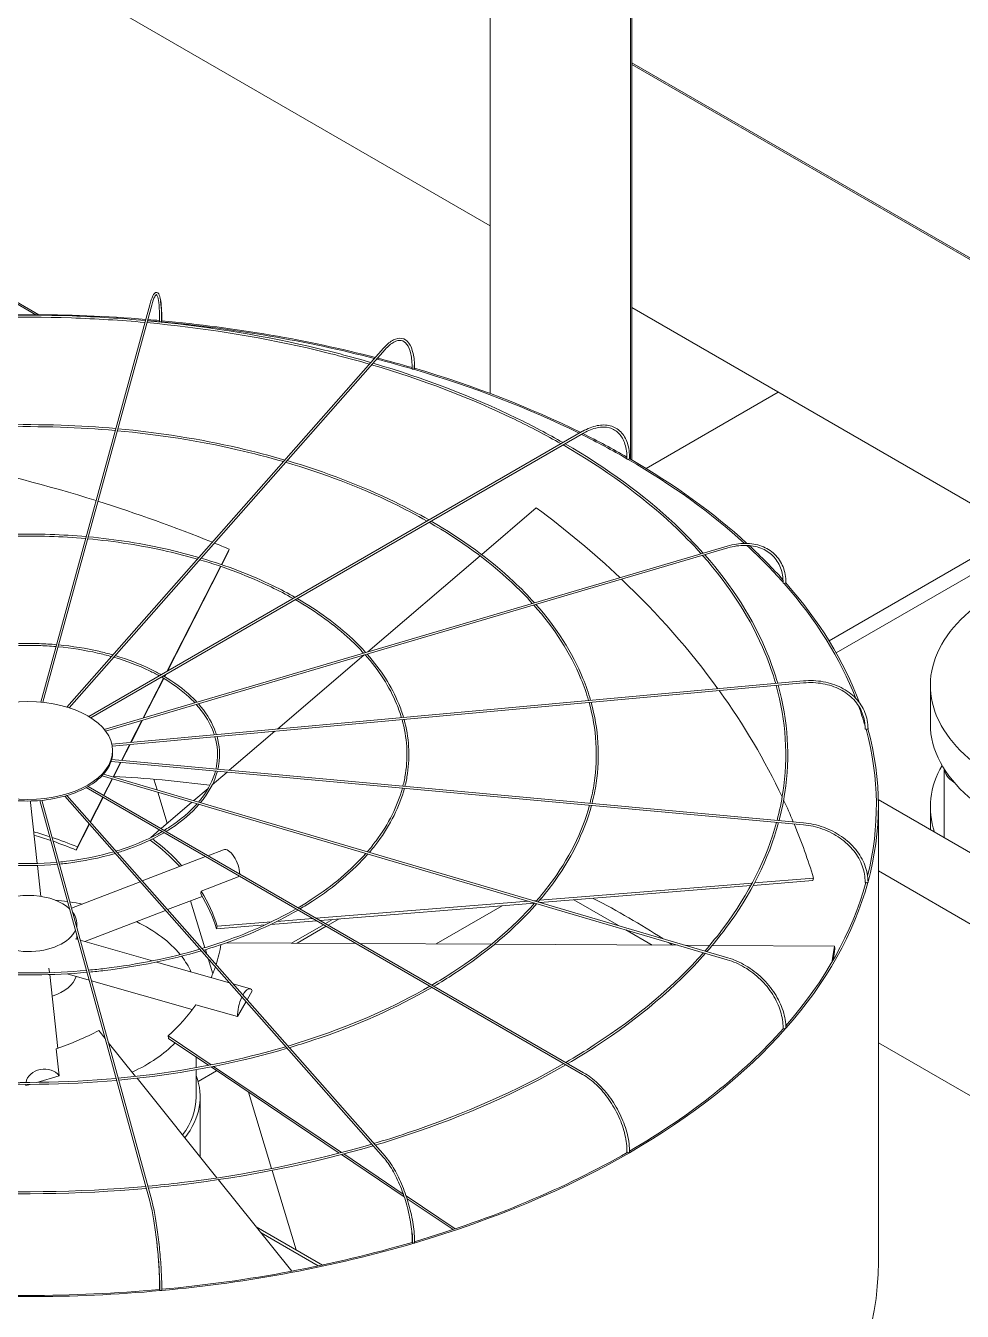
# Model space of a CAD drawing. Header units: millimetres. Extents: x -312439 to 477422, y -331570 to 212570.
# Drawn here: x 396939.7 to 397228.6, y 106075.7 to 106472.1 of the extents above; entities that cross this region are included whole.
import ezdxf

# ---------------------------------------------------------------- set-up
doc = ezdxf.new("R2010")
doc.units = ezdxf.units.MM

msp = doc.modelspace()

# ---------------------------------------------------------------- linework, layer by layer
at = {"color": 3, "linetype": 'Continuous', "lineweight": 0, "extrusion": (0, 0.816497, 0.57735)}
for p, q in [((397082.961, 106410.442), (396628.713, 106672.703)), ((397082.961, 106582.942), (397082.961, 106358.715)), ((397126.268, 106557.939), (397126.268, 106338.456)), ((397126.701, 106557.689), (397126.701, 106338.204)), ((397268.637, 106378.752), (397126.701, 106460.699)), ((397268.4, 106378.389), (397126.701, 106460.199)), ((397253.694, 106311.87), (397126.701, 106385.189)), ((397131.035, 106335.619), (397171.797, 106359.153)), ((397246.098, 106316.255), (397187.492, 106282.419)), ((397250.429, 106313.755), (397189.697, 106278.691)), ((397448.608, 106091.505), (397202.672, 106233.495)), ((397202.692, 106090.882), (397202.692, 106231.622)), ((397202.692, 106211.481), (397404.205, 106095.137)), ((397331.502, 106084.106), (397202.692, 106158.474))]:
    msp.add_line(p, q, dxfattribs=at)
at = {"color": 0, "linetype": 'Continuous', "lineweight": 0, "extrusion": (0, 0.816497, 0.57735)}
for p, q in [((396865.037, 106428.429), (396943.711, 106383.007)), ((396942.836, 106383.012), (396929.997, 106390.424)), ((396977.955, 106386.099), (396944.334, 106263.542)), ((396944.952, 106263.482), (396978.546, 106385.937)), ((397050.094, 106372.701), (396952.413, 106262.016)), ((397050.553, 106372.295), (396953.054, 106261.817)), ((397111.48, 106347.046), (396959.163, 106259.105)), ((397111.786, 106346.515), (396959.754, 106258.739)), ((397097.19, 106323.443), (397080.332, 106309.039)), ((397156.091, 106311.677), (396963.924, 106255.147)), ((397156.264, 106311.09), (396964.333, 106254.628)), ((397000.042, 106305.962), (397002.46, 106310.703)), ((397002.09, 106309.736), (397000.146, 106305.927)), ((397002.09, 106309.736), (397002.46, 106310.703)), ((397079.855, 106308.632), (397045.26, 106279.074)), ((396983.225, 106272.998), (396999.761, 106305.411)), ((396999.865, 106305.375), (396983.4, 106273.098)), ((397044.121, 106278.1), (397017.371, 106255.245)), ((396982.438, 106271.454), (396982.714, 106271.995)), ((396982.888, 106272.096), (396982.533, 106271.399)), ((396966.269, 106250.572), (397179.568, 106270.077)), ((396966.383, 106249.967), (397179.623, 106269.467)), ((396975.919, 106258.675), (396982.159, 106270.908)), ((396982.254, 106270.852), (396976.064, 106258.718)), ((396972.055, 106251.101), (396975.536, 106257.924)), ((396975.68, 106257.967), (396972.184, 106251.113)), ((397016.565, 106254.556), (397002.48, 106242.522)), ((396966.485, 106248.133), (396966.485, 106248.633)), ((396969.23, 106245.563), (396971.726, 106250.456)), ((396971.855, 106250.468), (396969.347, 106245.552)), ((396966.001, 106245.243), (397179.568, 106225.714)), ((396966.182, 106245.841), (397179.623, 106226.323)), ((396966.639, 106240.483), (396968.93, 106244.975)), ((396969.047, 106244.964), (396966.746, 106240.452)), ((397156.091, 106184.113), (396963.234, 106240.846)), ((396963.694, 106241.35), (397156.264, 106184.701)), ((397001.83, 106241.966), (396997.224, 106238.031)), ((396958.313, 106237.175), (397111.48, 106148.744)), ((396958.933, 106237.525), (397111.786, 106149.275)), ((396963.72, 106234.761), (396966.356, 106239.928)), ((396966.462, 106239.897), (396963.815, 106234.706)), ((396979.236, 106239.757), (396980.224, 106236.487)), ((396995.961, 106236.953), (396991.525, 106233.162)), ((396941.172, 106232.619), (396943.266, 106213.786)), ((396977.955, 106109.691), (396944.072, 106233.202)), ((396944.692, 106233.258), (396978.546, 106109.853)), ((397050.094, 106123.09), (396951.726, 106234.552)), ((396952.377, 106234.74), (397050.553, 106123.495)), ((396959.558, 106226.603), (396963.441, 106234.215)), ((396963.536, 106234.16), (396959.636, 106226.515)), ((396980.436, 106235.786), (396983.341, 106226.169)), ((396990.97, 106232.687), (396981.43, 106224.536)), ((396959.337, 106225.928), (396955.254, 106217.926)), ((396955.625, 106218.893), (396959.259, 106226.017)), ((396980.936, 106224.114), (396978.231, 106221.804)), ((396978.217, 106221.752), (396978.231, 106221.804)), ((396955.254, 106217.926), (396955.625, 106218.893)), ((397000.692, 106218.027), (396995.898, 106216.183)), ((396943.334, 106213.175), (396944.395, 106203.63)), ((396995.163, 106215.9), (396975.633, 106208.388)), ((396993.798, 106205.251), (397005.687, 106209.824)), ((397182.505, 106208.516), (397164.096, 106207.027)), ((397164.519, 106207.819), (397182.711, 106209.29)), ((397182.505, 106208.516), (397182.711, 106209.29)), ((396975.023, 106208.154), (396953.816, 106199.996)), ((397098.234, 106202.458), (397163.795, 106207.76)), ((397163.367, 106206.968), (397098.425, 106201.715)), ((396994.095, 106203.645), (396983.437, 106199.545)), ((396990.556, 106202.283), (396994.928, 106187.806)), ((397029.325, 106196.884), (397094.702, 106202.172)), ((397096.656, 106201.572), (397030.477, 106196.219)), ((397086.697, 106200.766), (397066.315, 106188.999)), ((397096.404, 106202.31), (397097.368, 106202.388)), ((397122.563, 106194.614), (397108.81, 106202.555)), ((396982.827, 106199.311), (396957.878, 106189.714)), ((397017.132, 106195.898), (397028.25, 106196.797)), ((397034.32, 106196.53), (397032.129, 106195.265)), ((397032.995, 106194.765), (397036.335, 106196.693)), ((396955.443, 106195.286), (396955.443, 106194.068)), ((397013.534, 106194.849), (396998.547, 106193.637)), ((396998.547, 106193.637), (396998.753, 106194.411)), ((396998.753, 106194.411), (397015.468, 106195.763)), ((397029.402, 106196.132), (397015.272, 106194.989)), ((397031.517, 106194.911), (397021.706, 106189.247)), ((397023.422, 106189.238), (397032.383, 106194.411)), ((397132.93, 106188.629), (397124.817, 106193.313)), ((396955.843, 106190.295), (396955.052, 106190.521)), ((396955.443, 106191.753), (396955.443, 106190.409)), ((396978.75, 106183.751), (396956.532, 106190.098)), ((397041.518, 106189.137), (397001.621, 106189.359)), ((397083.377, 106188.904), (397042.755, 106189.13)), ((397140.89, 106188.585), (397084.338, 106188.899)), ((397150.662, 106188.53), (397143.102, 106188.572)), ((397189.123, 106188.316), (397151.458, 106188.526)), ((396995.106, 106187.22), (396995.517, 106185.857)), ((397189.288, 106187.555), (397189.123, 106188.316)), ((396947.009, 106180.122), (396946.853, 106181.525)), ((397002.563, 106176.948), (396980.027, 106183.386)), ((396995.942, 106184.45), (396997.369, 106179.725)), ((396949.605, 106156.776), (396947.077, 106179.511)), ((396959.265, 106177.82), (396952.469, 106179.761)), ((396991.076, 106168.732), (396959.954, 106177.623)), ((397008.984, 106175.114), (397003.655, 106176.636)), ((397009.579, 106174.552), (397007.975, 106171.741)), ((397005.022, 106166.568), (396992.171, 106170.24)), ((397007.654, 106171.179), (397005.022, 106166.568)), ((396964.203, 106159.821), (396962.246, 106162.261)), ((396973.592, 106148.114), (396965.168, 106158.618)), ((396983.76, 106159.846), (396983.596, 106160.607)), ((396983.596, 106160.607), (396996.879, 106151.68)), ((396996.129, 106151.533), (396983.76, 106159.846)), ((396950.012, 106148.333), (396949.093, 106156.594)), ((396992.267, 106150.815), (396992.267, 106154.129)), ((396992.267, 106141.844), (396992.267, 106150.192)), ((396998.575, 106149.89), (396992.852, 106146.585)), ((397036.402, 106124.47), (396996.849, 106151.05)), ((396997.597, 106151.197), (397037.099, 106124.652)), ((396939.717, 106145.669), (396939.759, 106145.286)), ((396939.759, 106145.286), (396941.048, 106145.669)), ((396943.149, 106146.293), (396950.012, 106148.333)), ((396998.685, 106116.826), (396974.045, 106147.548)), ((396993.492, 106123.301), (396993.492, 106141.844)), ((397008.37, 106143.308), (397015.495, 106119.717)), ((397056.447, 106110.999), (397037.081, 106124.014)), ((397037.776, 106124.197), (397056.159, 106111.843)), ((397015.673, 106119.128), (397023.065, 106094.656)), ((397021.757, 106088.057), (396999.128, 106116.273)), ((397057.046, 106111.247), (397072.138, 106101.105)), ((397071.492, 106100.889), (397057.32, 106110.413)), ((397031.205, 106089.956), (397010.773, 106101.753)), ((397012.267, 106099.89), (397029.938, 106089.688))]:
    msp.add_line(p, q, dxfattribs=at)
at = {"color": 5, "linetype": 'Continuous', "lineweight": 0, "extrusion": (0, 0.816497, 0.57735)}
for p, q in [((397218.733, 106256.827), (397218.733, 106268.729)), ((397222.956, 106242.989), (397222.956, 106221.784)), ((397218.733, 106231.211), (397218.733, 106224.223))]:
    msp.add_line(p, q, dxfattribs=at)
at = {"color": 0, "linetype": 'Continuous', "lineweight": 0}
for centre, major_axis, ratio, start_param, end_param in [((396940.467, 106231.622), (-262.225, 0), 0.5773503, 4.5737285, 4.8518651), ((396940.467, 106231.622), (-261.613, 0), 0.5773503, 4.556469, 4.5713736), ((396940.467, 106231.622), (-262.225, 0), 0.5773503, 4.5571855, 4.5713361), ((396981.308, 106380.955), (0.306, -0.001), 0.5647458, 3.1415927, 4.5569919), ((396981.308, 106380.955), (0.306, -0.001), 0.5647458, 4.5569919, 6.1277883), ((396940.467, 106231.622), (-261.613, 0), 0.5773503, 4.2918428, 4.5551023), ((396981.356, 106381.129), (0.306, 0), 0.5773503, 5.7174869, 6.2831853), ((396940.467, 106231.622), (-262.225, 0), 0.5773503, 4.2917243, 4.5546375), ((396940.467, 106231.622), (-261.613, 0), 0.5773503, 4.242585, 4.2890574), ((396940.467, 106231.622), (-262.225, 0), 0.5773503, 4.2438111, 4.2889455), ((397059.198, 106366.343), (0.306, -0.003), 0.5659728, 3.1415927, 4.2460434), ((397059.198, 106366.343), (0.306, -0.003), 0.5659728, 4.2460434, 5.8168397), ((396940.467, 106231.622), (-261.613, 0), 0.5773503, 4.0051997, 4.2408431), ((397059.337, 106366.501), (0.306, 0), 0.5773503, 5.290332, 6.2831853), ((396940.467, 106231.622), (-262.225, 0), 0.5773503, 4.0050166, 4.2406095), ((396940.467, 106231.622), (-261.613, 0), 0.5773503, 3.9286416, 4.0018792), ((396940.467, 106231.622), (-262.225, 0), 0.5773503, 3.9309746, 4.001704), ((396940.837, 106189.906), (-236.033, 90.421), 0.5343599, 4.8289255, 5.0170065), ((397125.455, 106338.55), (0.306, -0.004), 0.5683066, 3.1415927, 3.9346429), ((397125.455, 106338.55), (0.306, -0.004), 0.5683066, 3.9346429, 5.5054392), ((396940.467, 106231.622), (-261.613, 0), 0.5773503, 3.7066773, 3.9265771), ((397125.672, 106338.675), (-0.306, 0), 0.5773503, 1.8326303, 3.1415927), ((396940.467, 106231.622), (-262.225, 0), 0.5773503, 3.705131, 3.9265633), ((396940.837, 106189.906), (-236.033, 90.421), 0.5343599, 4.6778989, 4.8264893), ((396940.673, 106189.714), (244.29, -64.884), 0.7560981, 0.9482496, 1.0897919), ((396940.837, 106189.906), (-236.033, 90.421), 0.5343599, 4.655659, 4.6753292), ((396940.467, 106231.622), (-261.613, 0), 0.5773503, 3.6151503, 3.7017035), ((396940.467, 106231.622), (-262.225, 0), 0.5773503, 3.6198551, 3.6998544), ((396940.673, 106189.714), (244.29, -64.884), 0.7560981, 0.7473423, 0.9452164), ((397173.594, 106300.297), (-0.306, 0.005), 0.5715189, 0, 0.4809344), ((397173.594, 106300.297), (-0.306, 0.005), 0.5715189, 0.4809344, 2.0517307), ((396940.467, 106231.622), (-261.613, 0), 0.5773503, 3.3623861, 3.6122993), ((397173.867, 106300.377), (-0.306, 0), 0.5773503, 1.5184711, 3.1415927), ((396940.467, 106231.622), (-262.225, 0), 0.5773503, 3.3525846, 3.6125039), ((396940.673, 106189.714), (244.29, -64.884), 0.7560981, 0.5676523, 0.7441319), ((396940.467, 106231.622), (-261.613, 0), 0.5773503, 3.3053341, 3.3466211), ((397198.902, 106255.327), (-0.306, 0.006), 0.5752952, 0, 0.1678974), ((397198.902, 106255.327), (-0.306, 0.006), 0.5752952, 0.1678974, 1.7386937), ((396940.467, 106231.622), (-261.613, 0), 0.5773503, 2.9976529, 3.2980059), ((397199.204, 106255.355), (-0.306, 0), 0.5773503, 1.2043118, 3.1415927), ((396940.467, 106231.622), (-262.225, 0), 0.5773503, 2.9856485, 3.2984345), ((396940.359, 106248.133), (-26.126, 0), 0.5773503, 2.9880814, 3.1415927), ((396940.359, 106248.133), (-26.126, 0), 0.5773503, 2.6739221, 2.9809447), ((396940.359, 106248.133), (-26.126, 0), 0.5773503, 2.3597628, 2.6667854), ((396940.467, 106090.382), (-261.613, 0), 0.5773503, 4.4965959, 4.611374), ((396940.359, 106248.133), (-26.126, 0), 0.5773503, 2.0456036, 2.3526262), ((396940.359, 106248.133), (-26.126, 0), 0.5773503, 1.417285, 1.7243076), ((396935.678, 106232.008), (-5.494, -0.611), 0.8148193, 3.1415927, 3.239858), ((396940.359, 106248.133), (-26.126, 0), 0.5773503, 1.7314443, 2.0384669), ((396940.673, 106189.714), (244.29, -64.884), 0.7560981, 0.5274276, 0.562586), ((396940.673, 106189.714), (244.29, -64.884), 0.7560981, 0.4379774, 0.5241031), ((396940.837, 106189.906), (56.639, -21.698), 0.5343599, 1.6636456, 1.7494756), ((396940.467, 106188.939), (-56.639, 21.698), 0.5343599, 4.7930664, 4.8825345), ((396940.837, 106189.906), (56.639, -21.698), 0.5343599, 1.5140664, 1.6514841), ((396940.467, 106188.939), (-56.639, 21.698), 0.5343599, 4.655659, 4.78086), ((396940.467, 106188.939), (58.621, -15.57), 0.7560981, 0.8715668, 1.0888975), ((396940.673, 106189.714), (58.621, -15.57), 0.7560981, 1.0889957, 1.0897919), ((396940.673, 106189.714), (58.621, -15.57), 0.7560981, 0.8588781, 1.0770864), ((397002.676, 106212.868), (-1.984, 5.159), 0.4527097, 4.0715694, 6.2831853), ((396940.467, 106188.939), (58.621, -15.57), 0.7560981, 0.4379774, 0.6726233), ((396940.673, 106189.714), (58.621, -15.57), 0.7560981, 0.4379774, 0.6748983), ((396940.467, 106231.622), (-261.613, 0), 0.5773503, 2.6753447, 2.9836943), ((396940.467, 106231.622), (-262.225, 0), 0.5773503, 2.6707914, 2.9843582), ((397198.902, 106208.043), (-0.306, 0.006), 0.5792658, 0, 1.4246091), ((397199.204, 106208.015), (-0.306, 0), 0.5773503, 0.8901525, 3.1415927), ((396940.467, 106195.286), (-14.976, 0), 0.5773503, 3.6916997, 5.4977871), ((396940.467, 106172.974), (-51.8, 0), 0.5773503, 4.4755897, 4.5522282), ((396940.467, 106172.974), (-51.8, 0), 0.5773503, 4.3841689, 4.46244), ((396940.467, 106090.382), (-261.613, 0), 0.5773503, 3.867145, 3.9833748), ((396940.467, 106195.286), (-14.976, 0), 0.5773503, 3.0357663, 3.5615783), ((396940.467, 106195.286), (-14.976, 0), 0.5773503, 0.1968015, 2.9056449), ((396940.467, 106172.974), (-51.8, 0), 0.5773503, 3.5810046, 4.0125195), ((396940.302, 106189.7), (59.282, 12.821), 0.7719474, 5.8595474, 5.99043), ((396940.467, 106090.382), (-261.613, 0), 0.5773503, 3.8494737, 3.8569689), ((396940.467, 106172.974), (-51.8, 0), 0.5773503, 3.3906549, 3.5616615), ((396940.302, 106189.7), (247.048, 53.431), 0.7719474, 5.9775334, 6.0030301), ((396940.467, 106188.939), (247.048, 53.431), 0.7719474, 5.9850347, 6.0030301), ((396940.302, 106189.7), (59.282, 12.821), 0.7719474, 5.7736505, 5.8452628), ((396940.467, 106180.379), (-14.976, 0), 0.5773503, 2.0838772, 2.9778132), ((397007.465, 106169.799), (1.518, 5.315), 0.3621096, 1.1204156, 2.3231422), ((397007.465, 106169.799), (1.518, 5.315), 0.3621096, 5.9116388, 7.2697762), ((396940.302, 106189.7), (59.282, 12.821), 0.7719474, 5.3512156, 5.5881365), ((396940.097, 106189.878), (-56.425, -22.248), 0.5660586, 1.5074553, 1.7443762), ((396940.467, 106231.622), (-262.225, 0), 0.5773503, 2.0421116, 2.6702774), ((396940.467, 106231.622), (-261.613, 0), 0.5773503, 2.358999, 2.669365), ((397173.594, 106163.073), (-0.306, 0.005), 0.5830421, 0, 1.1094484), ((397173.867, 106162.993), (-0.306, 0), 0.5773503, 0.5759933, 3.1415927), ((396940.467, 106172.974), (-51.8, 0), 0.5773503, 2.2375498, 2.6358707), ((396945.256, 106145.87), (5.494, 0.611), 0.8148193, 0.440938, 2.9148909), ((396945.256, 106145.87), (5.494, 0.611), 0.8148193, 3.0505707, 3.1356266), ((396940.467, 106141.844), (-53.025, 0), 0.5773503, 2.7158894, 3.3569527), ((396940.467, 106141.844), (-51.8, 0), 0.5773503, 2.7364581, 3.1415927), ((396940.467, 106231.622), (-261.613, 0), 0.5773503, 2.0437737, 2.355024), ((397125.455, 106124.819), (-0.306, 0.004), 0.5862544, 0, 0.7932918), ((397125.672, 106124.694), (-0.306, 0), 0.5773503, 0.261834, 3.1415927), ((396940.467, 106231.622), (-262.225, 0), 0.5773503, 1.7280308, 2.0415976), ((396940.467, 106231.622), (-261.613, 0), 0.5773503, 1.7289191, 2.0406845), ((397059.198, 106097.026), (-0.306, 0.003), 0.5885883, 0, 0.4763277), ((397059.337, 106096.869), (-0.306, 0), 0.5773503, 0, 3.1415927), ((396940.467, 106231.622), (-262.225, 0), 0.5773503, 1.4139544, 1.727034), ((396940.467, 106231.622), (-261.613, 0), 0.5773503, 1.41439, 1.726367), ((396981.308, 106082.415), (-0.306, 0.001), 0.5898153, 0, 0.1588369), ((396981.356, 106082.24), (-0.306, 0), 0.5773503, 0, 3.1415927)]:
    msp.add_ellipse(centre, major_axis=major_axis, ratio=ratio, start_param=start_param, end_param=end_param, dxfattribs=at)
at = {"color": 5, "linetype": 'Continuous', "lineweight": 0}
for centre, major_axis, start_param, end_param in [((397288.859, 106268.729), (-70.126, 0), 5.2376583, 7.4612826), ((397288.859, 106256.827), (70.126, 0), 3.1415927, 4.3196899), ((397288.859, 106231.211), (70.126, 0), 2.8197062, 3.3337839), ((397234.912, 106243.444), (-11.956, 0), 0.0732724, 0.7384428)]:
    msp.add_ellipse(centre, major_axis=major_axis, ratio=0.5773503, start_param=start_param, end_param=end_param, dxfattribs=at)
at = {"color": 0, "linetype": 'Continuous', "lineweight": 0}
msp.add_ellipse((396940.359, 106248.633), major_axis=(-26.126, 0), ratio=0.5773503, dxfattribs=at)
at = {"color": 3, "linetype": 'Continuous', "lineweight": 0}
for start_param, end_param in [(0, 2.3561945), (2.3561945, 3.1415927)]:
    msp.add_ellipse((396940.467, 106090.882), major_axis=(-262.225, 0), ratio=0.5773503, start_param=start_param, end_param=end_param, dxfattribs=at)
at = {"color": 0, "linetype": 'Continuous', "lineweight": 0}
for points, knots in [([(396981.662, 106381.129), (396981.662, 106382.833), (396981.611, 106384.35), (396981.408, 106386.868), (396981.258, 106387.868), (396980.857, 106389.29), (396980.631, 106389.805), (396979.846, 106389.92), (396979.597, 106389.773), (396979.046, 106389.187), (396978.739, 106388.533), (396978.259, 106387.151), (396978.107, 106386.653), (396977.955, 106386.099)], [4.712389, 4.712389, 4.712389, 4.712389, 5.0265482, 5.0265482, 5.3407075, 5.3407075, 5.6548668, 5.6548668, 5.8236028, 5.8236028, 6.1377621, 6.1377621, 6.2831853, 6.2831853, 6.2831853, 6.2831853]), ([(396978.546, 106385.937), (396978.864, 106387.098), (396979.183, 106387.989), (396979.739, 106389.07), (396979.988, 106389.22), (396980.015, 106389.22), (396980.22, 106389.071), (396980.572, 106387.906), (396980.716, 106387.056), (396980.927, 106384.813), (396980.989, 106383.383), (396981.002, 106381.494), (396981.003, 106381.227), (396981.002, 106380.956)], [0, 0, 0, 0, 0.3152669, 0.3152669, 0.6094726, 0.6094726, 0.9267406, 0.9267406, 1.2208373, 1.2208373, 1.5356304, 1.5356304, 1.5863402, 1.5863402, 1.5863402, 1.5863402]), ([(396981.28, 106387.265), (396981.289, 106387.205), (396981.298, 106387.143), (396981.45, 106386.056), (396981.545, 106384.753), (396981.608, 106382.515), (396981.617, 106381.755), (396981.614, 106380.955)], [1.10131175, 1.10131175, 1.10131175, 1.10131175, 1.12076762, 1.12076762, 1.43803566, 1.43803566, 1.5863026, 1.5863026, 1.5863026, 1.5863026]), ([(396976.616, 106381.219), (396969.121, 106381.897), (396961.57, 106382.365), (396937.342, 106383.18), (396920.584, 106382.71), (396904.102, 106381.219)], [5.342386, 5.342386, 5.342386, 5.342386, 5.43953692, 5.43953692, 5.65318828, 5.65318828, 5.65318828, 5.65318828]), ([(396976.451, 106380.619), (396968.933, 106381.297), (396961.358, 106381.763), (396937.239, 106382.562), (396920.617, 106382.093), (396904.266, 106380.619)], [5.34285963, 5.34285963, 5.34285963, 5.34285963, 5.44045758, 5.44045758, 5.65271466, 5.65271466, 5.65271466, 5.65271466]), ([(397045.731, 106367.756), (397039.453, 106369.585), (397033.032, 106371.251), (397010.582, 106376.385), (396993.975, 106379.012), (396977.071, 106380.563)], [5.03043397, 5.03043397, 5.03043397, 5.03043397, 5.12064091, 5.12064091, 5.34017784, 5.34017784, 5.34017784, 5.34017784]), ([(397046.179, 106368.264), (397039.891, 106370.102), (397033.459, 106371.776), (397010.92, 106376.95), (396994.228, 106379.599), (396977.236, 106381.163)], [5.02911205, 5.02911205, 5.02911205, 5.02911205, 5.11935362, 5.11935362, 5.33970837, 5.33970837, 5.33970837, 5.33970837]), ([(397059.643, 106366.501), (397059.643, 106368.216), (397059.493, 106369.765), (397058.896, 106372.391), (397058.452, 106373.469), (397057.271, 106375.054), (397056.522, 106375.56), (397054.882, 106375.844), (397054.022, 106375.671), (397052.209, 106374.751), (397051.244, 106373.965), (397050.22, 106372.842), (397050.157, 106372.772), (397050.094, 106372.701)], [4.712389, 4.712389, 4.712389, 4.712389, 5.0265482, 5.0265482, 5.3407075, 5.3407075, 5.6548668, 5.6548668, 5.9484515, 5.9484515, 6.2626108, 6.2626108, 6.2831853, 6.2831853, 6.2831853, 6.2831853]), ([(397050.553, 106372.295), (397051.468, 106373.331), (397052.376, 106374.097), (397054.059, 106375.019), (397054.824, 106375.175), (397056.166, 106374.94), (397056.763, 106374.546), (397057.79, 106373.148), (397058.207, 106372.143), (397058.759, 106369.64), (397058.899, 106368.149), (397058.893, 106366.442), (397058.892, 106366.394), (397058.892, 106366.346)], [0, 0, 0, 0, 0.3146448, 0.3146448, 0.6289116, 0.6289116, 0.9461796, 0.9461796, 1.2634477, 1.2634477, 1.5772832, 1.5772832, 1.5863402, 1.5863402, 1.5863402, 1.5863402]), ([(397104.831, 106343.207), (397100.229, 106345.836), (397095.437, 106348.354), (397076.938, 106357.294), (397062.115, 106362.946), (397046.38, 106367.566)], [4.71777189, 4.71777189, 4.71777189, 4.71777189, 4.80086127, 4.80086127, 5.02732174, 5.02732174, 5.02732174, 5.02732174]), ([(397105.445, 106343.561), (397100.831, 106346.207), (397096.026, 106348.741), (397077.477, 106357.737), (397062.61, 106363.424), (397046.827, 106368.073)], [4.71590946, 4.71590946, 4.71590946, 4.71590946, 4.79913358, 4.79913358, 5.02600568, 5.02600568, 5.02600568, 5.02600568]), ([(397059.495, 106367.355), (397059.501, 106367.151), (397059.504, 106366.944), (397059.506, 106366.605), (397059.505, 106366.474), (397059.504, 106366.342)], [7.805980691, 7.805980691, 7.805980691, 7.805980691, 7.845140151, 7.845140151, 7.869416781, 7.869416781, 7.869416781, 7.869416781]), ([(396967.473, 106347.891), (396961.89, 106348.394), (396956.264, 106348.742), (396938.146, 106349.354), (396925.593, 106349.004), (396913.244, 106347.891)], [5.34296141, 5.34296141, 5.34296141, 5.34296141, 5.43938168, 5.43938168, 5.65261288, 5.65261288, 5.65261288, 5.65261288]), ([(396967.309, 106347.291), (396961.701, 106347.794), (396956.052, 106348.14), (396938.044, 106348.735), (396925.626, 106348.387), (396913.409, 106347.291)], [5.34359392, 5.34359392, 5.34359392, 5.34359392, 5.44060854, 5.44060854, 5.65198037, 5.65198037, 5.65198037, 5.65198037]), ([(397019.198, 106337.691), (397014.544, 106339.043), (397009.787, 106340.274), (396993.025, 106344.105), (396980.588, 106346.072), (396967.928, 106347.235)], [5.03177949, 5.03177949, 5.03177949, 5.03177949, 5.12085286, 5.12085286, 5.34001919, 5.34001919, 5.34001919, 5.34001919]), ([(397019.646, 106338.199), (397014.982, 106339.559), (397010.214, 106340.799), (396993.363, 106344.67), (396980.841, 106346.659), (396968.093, 106347.835)], [5.03001504, 5.03001504, 5.03001504, 5.03001504, 5.11913743, 5.11913743, 5.33939405, 5.33939405, 5.33939405, 5.33939405]), ([(397125.978, 106338.675), (397125.978, 106340.401), (397125.742, 106341.996), (397124.808, 106344.775), (397124.11, 106345.959), (397122.311, 106347.779), (397121.213, 106348.415), (397118.745, 106349.066), (397117.378, 106349.083), (397114.513, 106348.514), (397113.014, 106347.926), (397111.507, 106347.061), (397111.493, 106347.053), (397111.48, 106347.046)], [3.1415927, 3.1415927, 3.1415927, 3.1415927, 3.4557519, 3.4557519, 3.7699112, 3.7699112, 4.0826965, 4.0826965, 4.3954482, 4.3954482, 4.7096075, 4.7096075, 4.712389, 4.712389, 4.712389, 4.712389]), ([(397111.786, 106346.515), (397113.224, 106347.345), (397114.656, 106347.906), (397117.355, 106348.441), (397118.622, 106348.416), (397120.873, 106347.802), (397121.86, 106347.215), (397123.483, 106345.521), (397124.118, 106344.413), (397124.963, 106341.765), (397125.171, 106340.228), (397125.149, 106338.554)], [1.5707963, 1.5707963, 1.5707963, 1.5707963, 1.8880644, 1.8880644, 2.2053324, 2.2053324, 2.5226004, 2.5226004, 2.8398685, 2.8398685, 3.1571365, 3.1571365, 3.1571365, 3.1571365]), ([(397148.674, 106309.495), (397145.941, 106312.557), (397143.007, 106315.559), (397130.318, 106327.455), (397118.942, 106335.768), (397106.059, 106343.208)], [4.40270972, 4.40270972, 4.40270972, 4.40270972, 4.47899466, 4.47899466, 4.71221436, 4.71221436, 4.71221436, 4.71221436]), ([(397148.023, 106309.304), (397145.287, 106312.357), (397142.348, 106315.35), (397129.666, 106327.185), (397118.308, 106335.453), (397105.446, 106342.855)], [4.40451603, 4.40451603, 4.40451603, 4.40451603, 4.48100319, 4.48100319, 4.71406654, 4.71406654, 4.71406654, 4.71406654]), ([(397063.507, 106319.348), (397060.115, 106321.279), (397056.586, 106323.13), (397042.777, 106329.799), (397031.654, 106334.038), (397019.847, 106337.502)], [4.7196458, 4.7196458, 4.7196458, 4.7196458, 4.80114658, 4.80114658, 5.02763075, 5.02763075, 5.02763075, 5.02763075]), ([(397064.122, 106319.703), (397060.717, 106321.65), (397057.176, 106323.516), (397043.316, 106330.242), (397032.15, 106334.515), (397020.295, 106338.009)], [4.71715813, 4.71715813, 4.71715813, 4.71715813, 4.79884427, 4.79884427, 5.02587671, 5.02587671, 5.02587671, 5.02587671]), ([(397096.607, 106294.179), (397094.601, 106296.418), (397092.45, 106298.615), (397082.975, 106307.504), (397074.422, 106313.756), (397064.735, 106319.35)], [4.40429576, 4.40429576, 4.40429576, 4.40429576, 4.47865981, 4.47865981, 4.7122362, 4.7122362, 4.7122362, 4.7122362]), ([(396958.333, 106314.574), (396954.66, 106314.903), (396950.959, 106315.131), (396938.95, 106315.538), (396930.6, 106315.309), (396922.384, 106314.574)], [5.34408303, 5.34408303, 5.34408303, 5.34408303, 5.43906993, 5.43906993, 5.65149126, 5.65149126, 5.65149126, 5.65149126]), ([(397095.956, 106293.987), (397093.946, 106296.218), (397091.791, 106298.406), (397082.324, 106307.234), (397073.789, 106313.442), (397064.123, 106318.997)], [4.40671458, 4.40671458, 4.40671458, 4.40671458, 4.48133637, 4.48133637, 4.71470569, 4.71470569, 4.71470569, 4.71470569]), ([(396958.169, 106313.974), (396954.472, 106314.303), (396950.747, 106314.529), (396938.847, 106314.92), (396930.632, 106314.693), (396922.549, 106313.974)], [5.34503474, 5.34503474, 5.34503474, 5.34503474, 5.44090812, 5.44090812, 5.65053954, 5.65053954, 5.65053954, 5.65053954]), ([(396992.673, 106307.635), (396989.641, 106308.51), (396986.544, 106309.308), (396975.47, 106311.836), (396967.203, 106313.143), (396958.788, 106313.918)], [5.03439168, 5.03439168, 5.03439168, 5.03439168, 5.12127422, 5.12127422, 5.3396756, 5.3396756, 5.3396756, 5.3396756]), ([(396993.121, 106308.143), (396990.079, 106309.026), (396986.972, 106309.833), (396975.808, 106312.401), (396967.456, 106313.73), (396958.953, 106314.518)], [5.03173968, 5.03173968, 5.03173968, 5.03173968, 5.11870396, 5.11870396, 5.33874043, 5.33874043, 5.33874043, 5.33874043]), ([(397174.173, 106300.377), (397174.173, 106302.11), (397173.874, 106303.759), (397172.698, 106306.729), (397171.822, 106308.048), (397169.581, 106310.215), (397168.217, 106311.063), (397165.146, 106312.204), (397163.439, 106312.498), (397159.851, 106312.511), (397157.969, 106312.23), (397156.091, 106311.677)], [4.712389, 4.712389, 4.712389, 4.712389, 5.0265482, 5.0265482, 5.3407075, 5.3407075, 5.6548668, 5.6548668, 5.969026, 5.969026, 6.2831853, 6.2831853, 6.2831853, 6.2831853]), ([(397156.264, 106311.09), (397158.08, 106311.624), (397159.892, 106311.891), (397163.327, 106311.868), (397164.948, 106311.578), (397167.841, 106310.478), (397169.111, 106309.668), (397171.186, 106307.61), (397171.99, 106306.361), (397173.055, 106303.538), (397173.316, 106301.963), (397173.288, 106300.302)], [0, 0, 0, 0, 0.317268, 0.317268, 0.6345361, 0.6345361, 0.9518041, 0.9518041, 1.2690722, 1.2690722, 1.5863402, 1.5863402, 1.5863402, 1.5863402]), ([(397022.192, 106295.495), (397020.008, 106296.73), (397017.739, 106297.915), (397008.618, 106302.314), (397001.199, 106305.139), (396993.323, 106307.446)], [4.72327264, 4.72327264, 4.72327264, 4.72327264, 4.80171455, 4.80171455, 5.02817129, 5.02817129, 5.02817129, 5.02817129]), ([(397022.808, 106295.851), (397020.611, 106297.101), (397018.329, 106298.301), (397009.157, 106302.757), (397001.694, 106305.616), (396993.77, 106307.953)], [4.71952861, 4.71952861, 4.71952861, 4.71952861, 4.7982649, 4.7982649, 5.02554265, 5.02554265, 5.02554265, 5.02554265]), ([(397171.025, 106269.295), (397170.137, 106272.404), (397169.06, 106275.495), (397163.482, 106289.032), (397156.981, 106299.208), (397148.474, 106308.798)], [4.09036759, 4.09036759, 4.09036759, 4.09036759, 4.16055829, 4.16055829, 4.40029723, 4.40029723, 4.40029723, 4.40029723]), ([(397171.645, 106269.352), (397170.759, 106272.471), (397169.685, 106275.572), (397164.112, 106289.162), (397157.616, 106299.372), (397149.123, 106308.989)], [4.08953528, 4.08953528, 4.08953528, 4.08953528, 4.15944113, 4.15944113, 4.39851052, 4.39851052, 4.39851052, 4.39851052]), ([(397044.548, 106278.864), (397043.266, 106280.285), (397041.897, 106281.679), (397035.635, 106287.563), (397029.909, 106291.751), (397023.422, 106295.498)], [4.40730528, 4.40730528, 4.40730528, 4.40730528, 4.47799052, 4.47799052, 4.71216027, 4.71216027, 4.71216027, 4.71216027]), ([(397043.895, 106278.672), (397042.61, 106280.084), (397041.237, 106281.47), (397034.984, 106287.293), (397029.276, 106291.437), (397022.809, 106295.144)], [4.41096312, 4.41096312, 4.41096312, 4.41096312, 4.4820009, 4.4820009, 4.71586354, 4.71586354, 4.71586354, 4.71586354]), ([(397113.314, 106264.018), (397112.659, 106266.28), (397111.871, 106268.529), (397107.705, 106278.628), (397102.813, 106286.276), (397096.408, 106293.482)], [4.09258463, 4.09258463, 4.09258463, 4.09258463, 4.16074385, 4.16074385, 4.40108815, 4.40108815, 4.40108815, 4.40108815]), ([(397113.935, 106264.075), (397113.282, 106266.347), (397112.495, 106268.606), (397108.336, 106278.758), (397103.448, 106286.44), (397097.057, 106293.673)], [4.09145544, 4.09145544, 4.09145544, 4.09145544, 4.15925512, 4.15925512, 4.39870409, 4.39870409, 4.39870409, 4.39870409]), ([(396949.193, 106281.257), (396947.43, 106281.411), (396945.655, 106281.519), (396939.754, 106281.723), (396935.607, 106281.614), (396931.524, 106281.257)], [5.34742678, 5.34742678, 5.34742678, 5.34742678, 5.43812478, 5.43812478, 5.64814751, 5.64814751, 5.64814751, 5.64814751]), ([(396949.029, 106280.657), (396947.242, 106280.811), (396945.444, 106280.917), (396939.651, 106281.105), (396935.64, 106280.998), (396931.689, 106280.657)], [5.34934775, 5.34934775, 5.34934775, 5.34934775, 5.44178794, 5.44178794, 5.64622654, 5.64622654, 5.64622654, 5.64622654]), ([(396966.146, 106277.578), (396964.738, 106277.976), (396963.302, 106278.342), (396957.915, 106279.567), (396953.818, 106280.215), (396949.649, 106280.601)], [5.04221465, 5.04221465, 5.04221465, 5.04221465, 5.12251796, 5.12251796, 5.33864709, 5.33864709, 5.33864709, 5.33864709]), ([(396966.595, 106278.087), (396965.177, 106278.494), (396963.73, 106278.867), (396958.253, 106280.132), (396954.071, 106280.802), (396949.813, 106281.201)], [5.03687901, 5.03687901, 5.03687901, 5.03687901, 5.11739529, 5.11739529, 5.33679188, 5.33679188, 5.33679188, 5.33679188]), ([(396980.874, 106271.64), (396979.899, 106272.179), (396978.891, 106272.699), (396974.46, 106274.83), (396970.743, 106276.239), (396966.798, 106277.391)], [4.73414686, 4.73414686, 4.73414686, 4.73414686, 4.80339703, 4.80339703, 5.02979007, 5.02979007, 5.02979007, 5.02979007]), ([(396981.492, 106271.997), (396980.504, 106272.552), (396979.483, 106273.086), (396974.999, 106275.272), (396971.238, 106276.717), (396967.245, 106277.898)], [4.72658474, 4.72658474, 4.72658474, 4.72658474, 4.79652126, 4.79652126, 5.0245472, 5.0245472, 5.0245472, 5.0245472]), ([(397055.604, 106258.741), (397055.183, 106260.159), (397054.682, 106261.57), (397051.93, 106268.233), (397048.649, 106273.348), (397044.35, 106278.168)], [4.09685918, 4.09685918, 4.09685918, 4.09685918, 4.16111414, 4.16111414, 4.40251946, 4.40251946, 4.40251946, 4.40251946]), ([(397056.226, 106258.798), (397055.806, 106260.227), (397055.307, 106261.647), (397052.56, 106268.363), (397049.284, 106273.512), (397045, 106278.359)], [4.09510983, 4.09510983, 4.09510983, 4.09510983, 4.15888353, 4.15888353, 4.39893942, 4.39893942, 4.39893942, 4.39893942]), ([(396991.829, 106263.356), (396991.272, 106263.95), (396990.683, 106264.534), (396987.644, 106267.351), (396984.762, 106269.432), (396981.496, 106271.292)], [4.42373247, 4.42373247, 4.42373247, 4.42373247, 4.48397953, 4.48397953, 4.71933502, 4.71933502, 4.71933502, 4.71933502]), ([(396992.486, 106263.549), (396991.931, 106264.151), (396991.345, 106264.743), (396988.296, 106267.621), (396985.396, 106269.747), (396982.109, 106271.646)], [4.41624247, 4.41624247, 4.41624247, 4.41624247, 4.47598634, 4.47598634, 4.71193426, 4.71193426, 4.71193426, 4.71193426]), ([(397171.456, 106227.07), (397172.212, 106229.926), (397172.808, 106232.796), (397174.91, 106246.674), (397174.22, 106257.79), (397171.193, 106268.696)], [3.77541609, 3.77541609, 3.77541609, 3.77541609, 3.83978539, 3.83978539, 4.08585643, 4.08585643, 4.08585643, 4.08585643]), ([(397172.075, 106227.014), (397172.828, 106229.877), (397173.423, 106232.754), (397175.52, 106246.67), (397174.831, 106257.82), (397171.813, 106268.753)], [3.77616248, 3.77616248, 3.77616248, 3.77616248, 3.84020832, 3.84020832, 4.08505688, 4.08505688, 4.08505688, 4.08505688]), ([(397199.511, 106255.355), (397199.511, 106257.091), (397199.178, 106258.799), (397197.879, 106261.985), (397196.913, 106263.462), (397194.449, 106266.041), (397192.95, 106267.142), (397189.57, 106268.863), (397187.689, 106269.483), (397183.727, 106270.185), (397181.647, 106270.267), (397179.568, 106270.077)], [4.712389, 4.712389, 4.712389, 4.712389, 5.0265482, 5.0265482, 5.3407075, 5.3407075, 5.6548668, 5.6548668, 5.969026, 5.969026, 6.2831853, 6.2831853, 6.2831853, 6.2831853]), ([(397179.623, 106269.467), (397181.639, 106269.651), (397183.653, 106269.569), (397187.477, 106268.88), (397189.286, 106268.275), (397192.517, 106266.604), (397193.939, 106265.539), (397196.258, 106263.06), (397197.154, 106261.647), (397198.339, 106258.609), (397198.627, 106256.984), (397198.596, 106255.333)], [6.2831853, 6.2831853, 6.2831853, 6.2831853, 6.6004533, 6.6004533, 6.9177214, 6.9177214, 7.2349894, 7.2349894, 7.5522575, 7.5522575, 7.8695255, 7.8695255, 7.8695255, 7.8695255]), ([(396997.888, 106253.463), (396997.704, 106254.039), (396997.494, 106254.612), (396996.155, 106257.837), (396994.484, 106260.42), (396992.292, 106262.853)], [4.10975269, 4.10975269, 4.10975269, 4.10975269, 4.16221832, 4.16221832, 4.40682155, 4.40682155, 4.40682155, 4.40682155]), ([(396998.513, 106253.52), (396998.329, 106254.106), (396998.119, 106254.689), (396996.785, 106257.968), (396995.12, 106260.585), (396992.942, 106263.044)], [4.10592526, 4.10592526, 4.10592526, 4.10592526, 4.15777238, 4.15777238, 4.39963811, 4.39963811, 4.39963811, 4.39963811]), ([(397113.752, 106232.347), (397114.293, 106234.421), (397114.723, 106236.504), (397116.293, 106246.863), (397115.769, 106255.22), (397113.484, 106263.419)], [3.77736844, 3.77736844, 3.77736844, 3.77736844, 3.83971259, 3.83971259, 4.08656564, 4.08656564, 4.08656564, 4.08656564]), ([(397114.37, 106232.29), (397114.91, 106234.371), (397115.338, 106236.462), (397116.903, 106246.859), (397116.381, 106255.25), (397114.104, 106263.475)], [3.77834287, 3.77834287, 3.77834287, 3.77834287, 3.84027623, 3.84027623, 4.08549455, 4.08549455, 4.08549455, 4.08549455]), ([(397056.043, 106237.624), (397056.373, 106238.919), (397056.637, 106240.22), (397057.675, 106247.06), (397057.319, 106252.654), (397055.777, 106258.142)], [3.78111281, 3.78111281, 3.78111281, 3.78111281, 3.83956511, 3.83956511, 4.08781837, 4.08781837, 4.08781837, 4.08781837]), ([(397056.66, 106237.568), (397056.989, 106238.87), (397057.251, 106240.177), (397058.285, 106247.055), (397057.931, 106252.684), (397056.397, 106258.199)], [3.78251471, 3.78251471, 3.78251471, 3.78251471, 3.8404098, 3.8404098, 4.0861992, 4.0861992, 4.0861992, 4.0861992]), ([(396998.329, 106242.902), (396998.45, 106243.417), (396998.55, 106243.935), (396999.057, 106247.256), (396998.869, 106250.087), (396998.07, 106252.865)], [3.79241111, 3.79241111, 3.79241111, 3.79241111, 3.83910744, 3.83910744, 4.09159713, 4.09159713, 4.09159713, 4.09159713]), ([(396998.945, 106242.845), (396999.065, 106243.368), (396999.165, 106243.893), (396999.668, 106247.252), (396999.481, 106250.117), (396998.691, 106252.922)], [3.79485754, 3.79485754, 3.79485754, 3.79485754, 3.8407928, 3.8407928, 4.08828416, 4.08828416, 4.08828416, 4.08828416]), ([(396992.997, 106232.729), (396993.378, 106233.181), (396993.741, 106233.638), (396996.052, 106236.723), (396997.428, 106239.487), (396998.179, 106242.3)], [3.47410339, 3.47410339, 3.47410339, 3.47410339, 3.51894345, 3.51894345, 3.77424927, 3.77424927, 3.77424927, 3.77424927]), ([(396993.638, 106232.541), (396993.981, 106232.955), (396994.31, 106233.374), (396996.629, 106236.488), (396998.037, 106239.335), (396998.797, 106242.244)], [3.48078418, 3.48078418, 3.48078418, 3.48078418, 3.52099532, 3.52099532, 3.77722211, 3.77722211, 3.77722211, 3.77722211]), ([(397045.059, 106217.414), (397046.005, 106218.511), (397046.899, 106219.622), (397051.631, 106225.951), (397054.374, 106231.434), (397055.885, 106237.023)], [3.46491265, 3.46491265, 3.46491265, 3.46491265, 3.51947788, 3.51947788, 3.77207122, 3.77207122, 3.77207122, 3.77207122]), ([(397045.704, 106217.224), (397046.61, 106218.284), (397047.469, 106219.358), (397052.209, 106225.716), (397054.982, 106231.283), (397056.504, 106236.967)], [3.46836695, 3.46836695, 3.46836695, 3.46836695, 3.52050672, 3.52050672, 3.77360482, 3.77360482, 3.77360482, 3.77360482]), ([(396982.373, 106223.992), (396982.969, 106224.346), (396983.551, 106224.707), (396987.452, 106227.238), (396990.296, 106229.647), (396992.559, 106232.22)], [3.15594616, 3.15594616, 3.15594616, 3.15594616, 3.1998122, 3.1998122, 3.45718678, 3.45718678, 3.45718678, 3.45718678]), ([(396982.98, 106223.641), (396983.485, 106223.946), (396983.98, 106224.255), (396987.925, 106226.817), (396990.873, 106229.331), (396993.205, 106232.03)], [3.16311142, 3.16311142, 3.16311142, 3.16311142, 3.20013863, 3.20013863, 3.46418527, 3.46418527, 3.46418527, 3.46418527]), ([(397097.118, 106202.1), (397098.631, 106203.84), (397100.057, 106205.606), (397107.211, 106215.179), (397111.319, 106223.382), (397113.592, 106231.747)], [3.46185589, 3.46185589, 3.46185589, 3.46185589, 3.51965328, 3.51965328, 3.77134922, 3.77134922, 3.77134922, 3.77134922]), ([(397097.764, 106201.91), (397099.237, 106203.614), (397100.627, 106205.342), (397107.789, 106214.944), (397111.927, 106223.23), (397114.211, 106231.69)], [3.46418406, 3.46418406, 3.46418406, 3.46418406, 3.52033986, 3.52033986, 3.7723822, 3.7723822, 3.7723822, 3.7723822]), ([(397149.169, 106186.788), (397151.252, 106189.175), (397153.213, 106191.598), (397162.788, 106204.415), (397168.26, 106215.334), (397171.295, 106226.47)], [3.46025293, 3.46025293, 3.46025293, 3.46025293, 3.51974047, 3.51974047, 3.77090484, 3.77090484, 3.77090484, 3.77090484]), ([(397149.815, 106186.597), (397151.858, 106188.948), (397153.782, 106191.334), (397163.366, 106204.18), (397168.869, 106215.182), (397171.914, 106226.413)], [3.4620089, 3.4620089, 3.4620089, 3.4620089, 3.52025567, 3.52025567, 3.77168417, 3.77168417, 3.77168417, 3.77168417]), ([(397179.568, 106225.714), (397181.583, 106225.529), (397183.599, 106225.078), (397187.43, 106223.688), (397189.244, 106222.749), (397192.488, 106220.479), (397193.917, 106219.148), (397196.248, 106216.23), (397197.15, 106214.643), (397198.339, 106211.375), (397198.627, 106209.694), (397198.596, 106208.049)], [0, 0, 0, 0, 0.317268, 0.317268, 0.6345361, 0.6345361, 0.9518041, 0.9518041, 1.2690722, 1.2690722, 1.5863402, 1.5863402, 1.5863402, 1.5863402]), ([(397199.511, 106208.015), (397199.511, 106209.751), (397199.178, 106211.516), (397197.884, 106214.926), (397196.923, 106216.572), (397194.471, 106219.586), (397192.979, 106220.955), (397189.612, 106223.286), (397187.736, 106224.247), (397183.781, 106225.671), (397181.703, 106226.133), (397179.623, 106226.323)], [4.712389, 4.712389, 4.712389, 4.712389, 5.0265482, 5.0265482, 5.3407075, 5.3407075, 5.6548668, 5.6548668, 5.969026, 5.969026, 6.2831853, 6.2831853, 6.2831853, 6.2831853]), ([(396967.509, 106217.594), (396968.249, 106217.817), (396968.981, 106218.049), (396974.106, 106219.761), (396978.173, 106221.564), (396981.765, 106223.636)], [2.837842, 2.837842, 2.837842, 2.837842, 2.88061564, 2.88061564, 3.14113288, 3.14113288, 3.14113288, 3.14113288]), ([(396967.955, 106217.089), (396968.587, 106217.282), (396969.213, 106217.482), (396974.42, 106219.216), (396978.651, 106221.102), (396982.376, 106223.283)], [2.84298262, 2.84298262, 2.84298262, 2.84298262, 2.8793398, 2.8793398, 3.14846238, 3.14846238, 3.14846238, 3.14846238]), ([(396949.921, 106214.198), (396950.716, 106214.274), (396951.508, 106214.359), (396957.35, 106215.061), (396962.262, 106216.055), (396966.862, 106217.401)], [2.52003494, 2.52003494, 2.52003494, 2.52003494, 2.56128493, 2.56128493, 2.82541727, 2.82541727, 2.82541727, 2.82541727]), ([(396950.085, 106213.598), (396950.799, 106213.667), (396951.511, 106213.744), (396957.458, 106214.449), (396962.549, 106215.483), (396967.309, 106216.895)], [2.52186126, 2.52186126, 2.52186126, 2.52186126, 2.55867334, 2.55867334, 2.83065097, 2.83065097, 2.83065097, 2.83065097]), ([(397023.688, 106200.138), (397025.087, 106200.958), (397026.45, 106201.798), (397034.417, 106206.968), (397040.093, 106211.771), (397044.616, 106216.906)], [3.14877196, 3.14877196, 3.14877196, 3.14877196, 3.19991213, 3.19991213, 3.45646828, 3.45646828, 3.45646828, 3.45646828]), ([(397024.298, 106199.786), (397025.604, 106200.557), (397026.879, 106201.346), (397034.89, 106206.547), (397040.67, 106211.455), (397045.264, 106216.715)], [3.15241617, 3.15241617, 3.15241617, 3.15241617, 3.2000755, 3.2000755, 3.46000178, 3.46000178, 3.46000178, 3.46000178]), ([(396931.252, 106213.54), (396931.968, 106213.476), (396932.686, 106213.419), (396938.739, 106213.004), (396944.159, 106213.062), (396949.466, 106213.54)], [2.20116261, 2.20116261, 2.20116261, 2.20116261, 2.23802396, 2.23802396, 2.51122637, 2.51122637, 2.51122637, 2.51122637]), ([(396931.416, 106214.141), (396932.167, 106214.074), (396932.92, 106214.015), (396938.866, 106213.621), (396944.137, 106213.68), (396949.301, 106214.141)], [2.2030547, 2.2030547, 2.2030547, 2.2030547, 2.24193573, 2.24193573, 2.50933428, 2.50933428, 2.50933428, 2.50933428]), ([(396993.654, 106204.376), (396993.712, 106204.595), (396993.758, 106204.847), (396993.79, 106205.166), (396993.794, 106205.208), (396993.798, 106205.251)], [27.2141577, 27.2141577, 27.2141577, 27.2141577, 28.9150445, 28.9150445, 29.1719106, 29.1719106, 29.1719106, 29.1719106]), ([(397065.002, 106176.286), (397067.205, 106177.57), (397069.348, 106178.888), (397081.382, 106186.698), (397089.889, 106193.895), (397096.674, 106201.592)], [3.14637947, 3.14637947, 3.14637947, 3.14637947, 3.19994276, 3.19994276, 3.45622926, 3.45622926, 3.45622926, 3.45622926]), ([(397065.613, 106175.933), (397067.722, 106177.169), (397069.777, 106178.436), (397081.855, 106186.276), (397090.466, 106193.578), (397097.322, 106201.401)], [3.14882268, 3.14882268, 3.14882268, 3.14882268, 3.20005174, 3.20005174, 3.4585926, 3.4585926, 3.4585926, 3.4585926]), ([(396994.034, 106187.537), (396995.687, 106188.03), (396997.318, 106188.545), (397007.742, 106192.023), (397015.883, 106195.632), (397023.078, 106199.784)], [2.8326444, 2.8326444, 2.8326444, 2.8326444, 2.88031456, 2.88031456, 3.14136267, 3.14136267, 3.14136267, 3.14136267]), ([(396994.481, 106187.031), (396996.024, 106187.494), (396997.55, 106187.977), (397008.055, 106191.478), (397016.363, 106195.17), (397023.69, 106199.43)], [2.83524734, 2.83524734, 2.83524734, 2.83524734, 2.87967423, 2.87967423, 3.14504801, 3.14504801, 3.14504801, 3.14504801]), ([(396959.06, 106180.881), (396960.755, 106181.039), (396962.443, 106181.219), (396974.276, 106182.635), (396984.146, 106184.634), (396993.387, 106187.346)], [2.51666009, 2.51666009, 2.51666009, 2.51666009, 2.56064993, 2.56064993, 2.826424, 2.826424, 2.826424, 2.826424]), ([(396959.225, 106180.281), (396960.838, 106180.432), (396962.445, 106180.603), (396974.384, 106182.023), (396984.434, 106184.063), (396993.834, 106186.839)], [2.517588, 2.517588, 2.517588, 2.517588, 2.55933958, 2.55933958, 2.82905034, 2.82905034, 2.82905034, 2.82905034]), ([(397106.306, 106152.439), (397109.316, 106154.189), (397112.244, 106155.987), (397128.343, 106166.436), (397139.679, 106176.024), (397148.724, 106186.28)], [3.14512292, 3.14512292, 3.14512292, 3.14512292, 3.19995757, 3.19995757, 3.45603404, 3.45603404, 3.45603404, 3.45603404]), ([(397106.917, 106152.086), (397109.834, 106153.788), (397112.672, 106155.535), (397128.816, 106166.015), (397140.256, 106175.708), (397149.372, 106186.09)], [3.14696065, 3.14696065, 3.14696065, 3.14696065, 3.20003933, 3.20003933, 3.45780979, 3.45780979, 3.45780979, 3.45780979]), ([(397174.173, 106162.993), (397174.173, 106164.725), (397173.874, 106166.54), (397172.711, 106170.16), (397171.848, 106171.966), (397169.644, 106175.395), (397168.303, 106177.018), (397165.271, 106179.928), (397163.582, 106181.214), (397160.017, 106183.324), (397158.142, 106184.148), (397156.264, 106184.701)], [4.712389, 4.712389, 4.712389, 4.712389, 5.0265482, 5.0265482, 5.3407075, 5.3407075, 5.6548668, 5.6548668, 5.969026, 5.969026, 6.2831853, 6.2831853, 6.2831853, 6.2831853]), ([(396922.277, 106180.824), (396923.814, 106180.685), (396925.357, 106180.564), (396937.379, 106179.76), (396948.021, 106179.883), (396958.441, 106180.824)], [2.20108803, 2.20108803, 2.20108803, 2.20108803, 2.24097619, 2.24097619, 2.51130095, 2.51130095, 2.51130095, 2.51130095]), ([(397156.091, 106184.113), (397157.907, 106183.579), (397159.726, 106182.777), (397163.184, 106180.719), (397164.824, 106179.463), (397167.757, 106176.621), (397169.05, 106175.037), (397171.161, 106171.701), (397171.978, 106169.95), (397173.055, 106166.46), (397173.316, 106164.722), (397173.288, 106163.078)], [6.2831853, 6.2831853, 6.2831853, 6.2831853, 6.6004533, 6.6004533, 6.9177214, 6.9177214, 7.2349894, 7.2349894, 7.5522575, 7.5522575, 7.8695255, 7.8695255, 7.8695255, 7.8695255]), ([(396922.112, 106180.224), (396923.615, 106180.087), (396925.122, 106179.967), (396937.252, 106179.143), (396948.042, 106179.264), (396958.606, 106180.224)], [2.20014358, 2.20014358, 2.20014358, 2.20014358, 2.23901367, 2.23901367, 2.5122454, 2.5122454, 2.5122454, 2.5122454]), ([(397020.559, 106157.482), (397023.124, 106158.242), (397025.655, 106159.04), (397041.377, 106164.285), (397053.594, 106169.7), (397064.391, 106175.931)], [2.8309089, 2.8309089, 2.8309089, 2.8309089, 2.8802112, 2.8802112, 3.14143931, 3.14143931, 3.14143931, 3.14143931]), ([(397021.006, 106156.975), (397023.461, 106157.707), (397025.887, 106158.472), (397041.69, 106163.74), (397054.074, 106169.238), (397065.003, 106175.578)], [2.8326515, 2.8326515, 2.8326515, 2.8326515, 2.87978381, 2.87978381, 3.14390081, 3.14390081, 3.14390081, 3.14390081]), ([(396968.2, 106147.564), (396970.793, 106147.804), (396973.377, 106148.078), (396991.202, 106150.21), (397006.03, 106153.214), (397019.911, 106157.29)], [2.51553267, 2.51553267, 2.51553267, 2.51553267, 2.56043494, 2.56043494, 2.82676017, 2.82676017, 2.82676017, 2.82676017]), ([(396968.365, 106146.964), (396970.876, 106147.198), (396973.379, 106147.463), (396991.31, 106149.598), (397006.318, 106152.642), (397020.359, 106156.783)], [2.51615458, 2.51615458, 2.51615458, 2.51615458, 2.55956039, 2.55956039, 2.82851318, 2.82851318, 2.82851318, 2.82851318]), ([(397047.076, 106127.435), (397050.555, 106128.465), (397053.99, 106129.545), (397075.007, 106136.557), (397091.298, 106143.776), (397105.694, 106152.085)], [2.83000203, 2.83000203, 2.83000203, 2.83000203, 2.88015896, 2.88015896, 3.14141755, 3.14141755, 3.14141755, 3.14141755]), ([(397047.523, 106126.929), (397050.893, 106127.93), (397054.221, 106128.978), (397075.321, 106136.012), (397091.777, 106143.315), (397106.307, 106151.731)], [2.83131179, 2.83131179, 2.83131179, 2.83131179, 2.87983823, 2.87983823, 3.14326557, 3.14326557, 3.14326557, 3.14326557]), ([(397125.978, 106124.694), (397125.978, 106126.42), (397125.742, 106128.275), (397124.823, 106132.07), (397124.141, 106134.009), (397122.397, 106137.788), (397121.335, 106139.627), (397118.935, 106143.026), (397117.596, 106144.587), (397114.769, 106147.28), (397113.281, 106148.412), (397111.786, 106149.275)], [3.1415927, 3.1415927, 3.1415927, 3.1415927, 3.4557519, 3.4557519, 3.7699112, 3.7699112, 4.0840704, 4.0840704, 4.3982297, 4.3982297, 4.712389, 4.712389, 4.712389, 4.712389]), ([(396912.972, 106146.907), (396915.262, 106146.698), (396917.558, 106146.516), (396935.765, 106145.282), (396951.926, 106145.467), (396967.745, 106146.907)], [2.19980176, 2.19980176, 2.19980176, 2.19980176, 2.23934285, 2.23934285, 2.51258722, 2.51258722, 2.51258722, 2.51258722]), ([(396913.137, 106147.507), (396915.461, 106147.296), (396917.792, 106147.112), (396935.892, 106145.9), (396951.904, 106146.085), (396967.581, 106147.507)], [2.20043103, 2.20043103, 2.20043103, 2.20043103, 2.24065263, 2.24065263, 2.51195795, 2.51195795, 2.51195795, 2.51195795]), ([(397111.48, 106148.744), (397112.918, 106147.914), (397114.361, 106146.815), (397117.108, 106144.188), (397118.411, 106142.661), (397120.744, 106139.331), (397121.773, 106137.529), (397123.454, 106133.835), (397124.105, 106131.942), (397124.964, 106128.26), (397125.171, 106126.47), (397125.149, 106124.824)], [1.5707963, 1.5707963, 1.5707963, 1.5707963, 1.8880644, 1.8880644, 2.2053324, 2.2053324, 2.5226004, 2.5226004, 2.8398685, 2.8398685, 3.1571365, 3.1571365, 3.1571365, 3.1571365]), ([(396977.337, 106114.258), (396980.83, 106114.581), (396984.31, 106114.949), (397008.125, 106117.796), (397027.909, 106121.803), (397046.428, 106127.244)], [2.51495522, 2.51495522, 2.51495522, 2.51495522, 2.56032682, 2.56032682, 2.8268898, 2.8268898, 2.8268898, 2.8268898]), ([(396977.502, 106113.658), (396980.913, 106113.974), (396984.312, 106114.334), (397008.233, 106117.184), (397028.196, 106121.232), (397046.875, 106126.737)], [2.51542291, 2.51542291, 2.51542291, 2.51542291, 2.55967055, 2.55967055, 2.82820543, 2.82820543, 2.82820543, 2.82820543]), ([(397050.094, 106123.09), (397051.008, 106122.054), (397051.929, 106120.749), (397053.69, 106117.723), (397054.53, 106115.999), (397056.034, 106112.313), (397056.699, 106110.352), (397057.786, 106106.392), (397058.208, 106104.393), (397058.767, 106100.561), (397058.904, 106098.729), (397058.892, 106097.058), (397058.892, 106097.044), (397058.892, 106097.029)], [6.2831853, 6.2831853, 6.2831853, 6.2831853, 6.5978301, 6.5978301, 6.9149527, 6.9149527, 7.2322207, 7.2322207, 7.5494887, 7.5494887, 7.8667568, 7.8667568, 7.8695255, 7.8695255, 7.8695255, 7.8695255]), ([(397059.643, 106096.869), (397059.643, 106098.584), (397059.492, 106100.465), (397058.905, 106104.382), (397058.469, 106106.416), (397057.353, 106110.443), (397056.673, 106112.435), (397055.137, 106116.184), (397054.28, 106117.941), (397052.468, 106121.053), (397051.514, 106122.406), (397050.553, 106123.495)], [4.712389, 4.712389, 4.712389, 4.712389, 5.0265482, 5.0265482, 5.3407075, 5.3407075, 5.6548668, 5.6548668, 5.969026, 5.969026, 6.2831853, 6.2831853, 6.2831853, 6.2831853]), ([(396903.836, 106113.601), (396906.91, 106113.321), (396909.995, 106113.076), (396934.277, 106111.433), (396955.807, 106111.681), (396976.882, 106113.601)], [2.19964371, 2.19964371, 2.19964371, 2.19964371, 2.23950729, 2.23950729, 2.51274527, 2.51274527, 2.51274527, 2.51274527]), ([(396904, 106114.201), (396907.11, 106113.919), (396910.229, 106113.672), (396934.404, 106112.05), (396955.785, 106112.299), (396976.718, 106114.201)], [2.20011555, 2.20011555, 2.20011555, 2.20011555, 2.24049017, 2.24049017, 2.51227343, 2.51227343, 2.51227343, 2.51227343]), ([(396977.955, 106109.691), (396978.273, 106108.531), (396978.593, 106107.1), (396979.204, 106103.834), (396979.494, 106101.997), (396980.015, 106098.108), (396980.245, 106096.057), (396980.62, 106091.948), (396980.766, 106089.89), (396980.959, 106085.972), (396981.006, 106084.113), (396981.002, 106082.437), (396981.002, 106082.426), (396981.002, 106082.416)], [6.2831853, 6.2831853, 6.2831853, 6.2831853, 6.5984522, 6.5984522, 6.9157202, 6.9157202, 7.2329883, 7.2329883, 7.5502563, 7.5502563, 7.8675244, 7.8675244, 7.8695255, 7.8695255, 7.8695255, 7.8695255]), ([(396981.662, 106082.24), (396981.662, 106083.944), (396981.611, 106085.834), (396981.409, 106089.804), (396981.259, 106091.884), (396980.876, 106096.033), (396980.643, 106098.101), (396980.115, 106102.024), (396979.821, 106103.878), (396979.2, 106107.195), (396978.874, 106108.656), (396978.546, 106109.853)], [4.712389, 4.712389, 4.712389, 4.712389, 5.0265482, 5.0265482, 5.3407075, 5.3407075, 5.6548668, 5.6548668, 5.969026, 5.969026, 6.2831853, 6.2831853, 6.2831853, 6.2831853]), ([(396981.05, 106082.24), (396981.05, 106083.932), (396980.998, 106085.812), (396980.798, 106089.764), (396980.649, 106091.836), (396980.333, 106095.252), (396980.191, 106096.598), (396980.034, 106097.914)], [4.71238898, 4.71238898, 4.71238898, 4.71238898, 5.02654825, 5.02654825, 5.34070751, 5.34070751, 5.54584713, 5.54584713, 5.54584713, 5.54584713])]:
    msp.add_open_spline(points, degree=3, knots=knots, dxfattribs=at)
msp.add_open_spline([(397059.031, 106096.869), (397059.031, 106097.809), (397058.985, 106098.804), (397058.893, 106099.836)], degree=3, dxfattribs=at)

doc.saveas('drawing.dxf')
